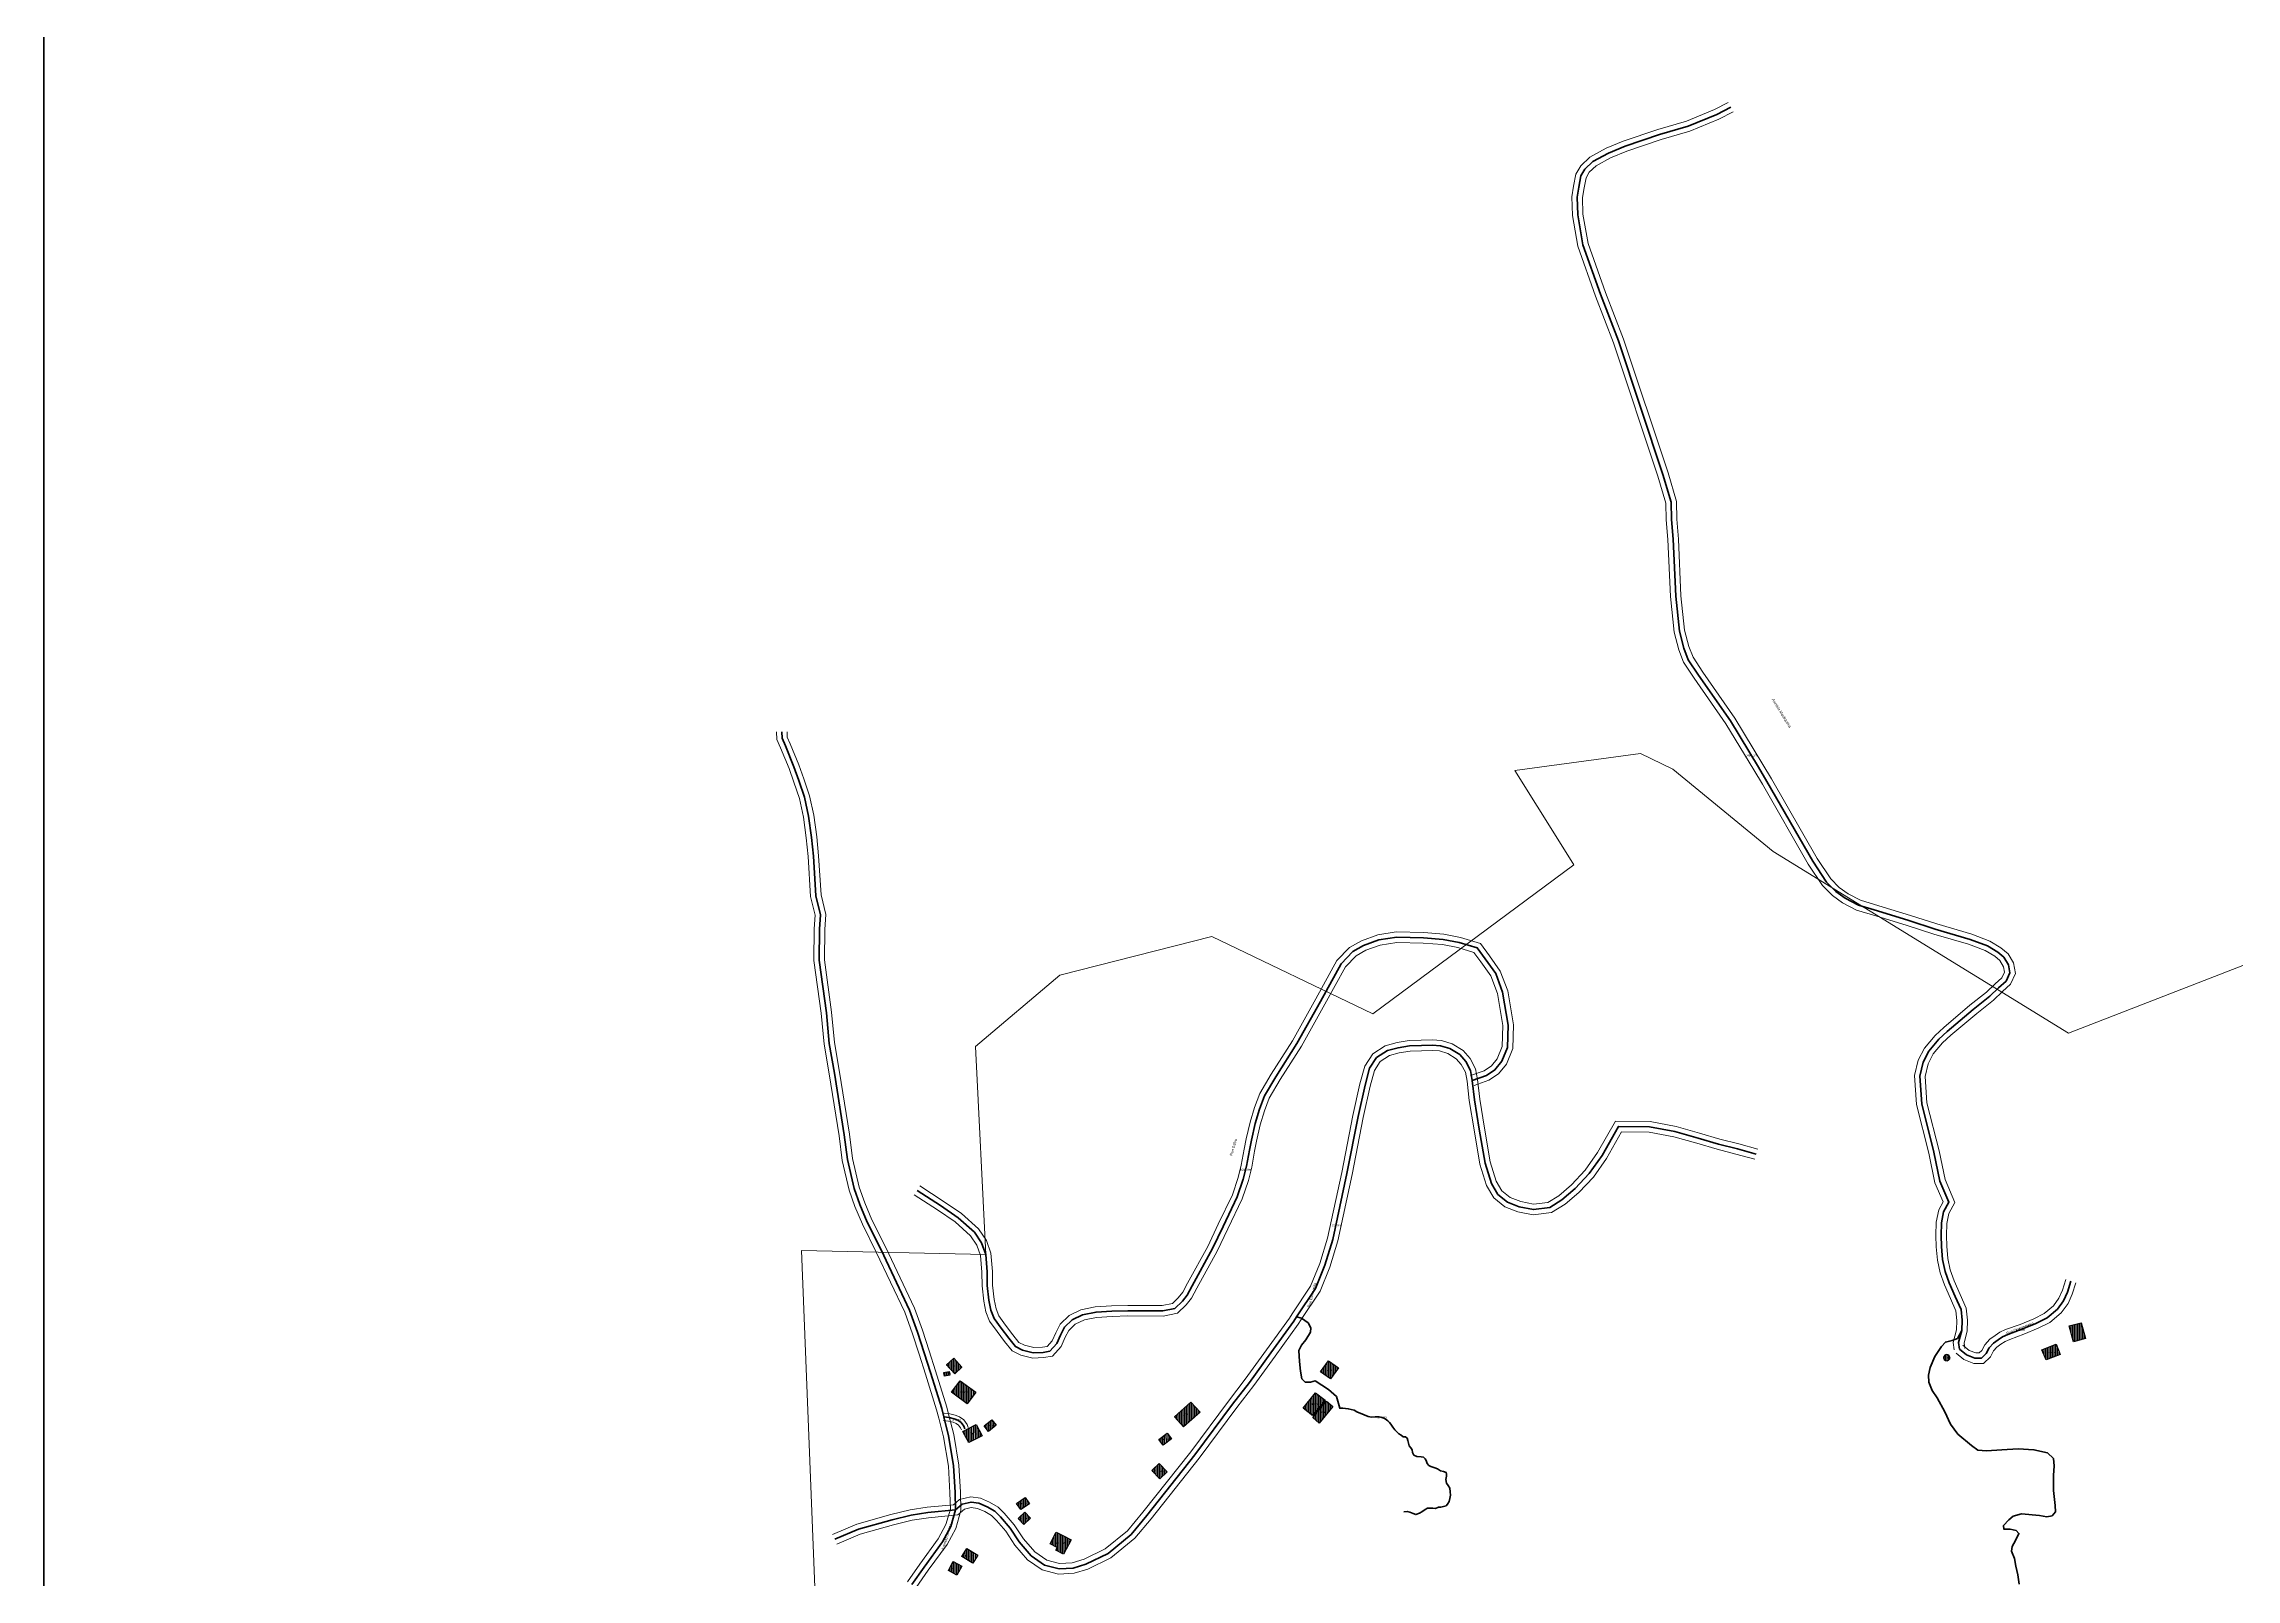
# Model space of a CAD drawing. Header units: metres. Extents: x 392119 to 403510, y 7463281 to 7472978.
# Drawn here: x 392124 to 394201, y 7469287 to 7470742 of the extents above; entities that cross this region are included whole.
import ezdxf
from ezdxf.enums import TextEntityAlignment as Align

# ---------------------------------------------------------------- set-up
doc = ezdxf.new("R2010")
doc.units = ezdxf.units.M
for name, color, linetype, lineweight in [('ANNOT_AREA', 2, 'Continuous', 13), ('ANNOT_LENGTH', 2, 'Continuous', 13), ('EDIFICACAO', 7, 'Continuous', 30), ('QUADRO', 7, 'Continuous', 50), ('TEXTO', 7, 'Continuous', 15), ('VEGETACAO', 3, 'Continuous', 13), ('VIAS', 4, 'Continuous', 35), ('VIAS_MEIO_FIO', 8, 'Continuous', 13)]:
    doc.layers.add(name, color=color, linetype=linetype, lineweight=lineweight)
doc.styles.add('PRO_STYLE', font='arial.ttf')

msp = doc.modelspace()

# ---------------------------------------------------------------- hatches: boundary and pattern name
at = {"layer": 'EDIFICACAO_HATCH'}
h = msp.add_hatch(dxfattribs=at)
h.set_pattern_fill('ANSI31', scale=0.5, angle=45)
h.paths.add_polyline_path([(394042.8, 7469526.7), (394054.2, 7469529.7), (394058.1, 7469514.7), (394046.7, 7469511.8), (394042.8, 7469526.7)])
h = msp.add_hatch(dxfattribs=at)
h.set_pattern_fill('ANSI31', scale=0.5, angle=45)
h.paths.add_polyline_path([(394016.9, 7469504.2), (394030.3, 7469509.5), (394034.2, 7469499.8), (394020.8, 7469494.5), (394016.9, 7469504.2)])
h = msp.add_hatch(dxfattribs=at)
h.set_pattern_fill('ANSI31', scale=0.5, angle=45)
h.paths.add_polyline_path([(392978.9, 7469489.8), (392985.9, 7469496.1), (392993.6, 7469487.8), (392986.7, 7469481.4), (392978.9, 7469489.8)])
h = msp.add_hatch(dxfattribs=at)
h.set_pattern_fill('ANSI31', scale=0.5, angle=45)
h.paths.add_polyline_path([(393333.4, 7469483.1), (393341, 7469493.6), (393350.3, 7469486.9), (393342.7, 7469476.5), (393333.4, 7469483.1)])
h = msp.add_hatch(dxfattribs=at)
h.set_pattern_fill('ANSI31', scale=0.5, angle=45)
h.paths.add_polyline_path([(393927.1, 7469493.7), (393928.5, 7469494.3), (393929.5, 7469495.5), (393929.7, 7469497), (393929.1, 7469498.5), (393927.9, 7469499.5), (393926.3, 7469499.7), (393924.9, 7469499.1), (393923.9, 7469497.9), (393923.7, 7469496.3), (393924.3, 7469494.9), (393925.5, 7469493.9), (393927.1, 7469493.7)])
h = msp.add_hatch(dxfattribs=at)
h.set_pattern_fill('ANSI31', scale=0.5, angle=45)
h.paths.add_polyline_path([(392976.4, 7469482.7), (392981.5, 7469483.7), (392982.2, 7469480), (392977.1, 7469479), (392976.4, 7469482.7)])
h = msp.add_hatch(dxfattribs=at)
h.set_pattern_fill('ANSI31', scale=0.5, angle=45)
h.paths.add_polyline_path([(392991.8, 7469474.8), (393006.8, 7469463.9), (392998.6, 7469452.9), (392983.7, 7469463.9), (392991.8, 7469474.8)])
h = msp.add_hatch(dxfattribs=at)
h.set_pattern_fill('ANSI31', scale=0.5, angle=45)
h.paths.add_polyline_path([(393316.9, 7469448.8), (393328.7, 7469463.4), (393337.6, 7469456.3), (393325.7, 7469441.7), (393316.9, 7469448.8)])
h = msp.add_hatch(dxfattribs=at)
h.set_pattern_fill('ANSI31', scale=0.5, angle=45)
h.paths.add_polyline_path([(393195, 7469440.6), (393210.6, 7469454.5), (393219.2, 7469445), (393203.6, 7469431.1), (393195, 7469440.6)])
h = msp.add_hatch(dxfattribs=at)
h.set_pattern_fill('ANSI31', scale=0.5, angle=45)
h.paths.add_polyline_path([(393326, 7469439.8), (393338.9, 7469455.4), (393345.1, 7469450.3), (393332.2, 7469434.7), (393326, 7469439.8)])
h = msp.add_hatch(dxfattribs=at)
h.set_pattern_fill('ANSI31', scale=0.5, angle=45)
h.paths.add_polyline_path([(393007.1, 7469433.4), (393012.7, 7469422.6), (393000, 7469416.1), (392994.4, 7469426.8), (393007.1, 7469433.4)])
h = msp.add_hatch(dxfattribs=at)
h.set_pattern_fill('ANSI31', scale=0.5, angle=45)
h.paths.add_polyline_path([(393022, 7469437.8), (393026.1, 7469432.8), (393018.8, 7469426.8), (393014.7, 7469431.9), (393022, 7469437.8)])
h = msp.add_hatch(dxfattribs=at)
h.set_pattern_fill('ANSI31', scale=0.5, angle=45)
h.paths.add_polyline_path([(393180.2, 7469419), (393188.1, 7469425.1), (393192.2, 7469419.8), (393184.2, 7469413.8), (393180.2, 7469419)])
h = msp.add_hatch(dxfattribs=at)
h.set_pattern_fill('ANSI31', scale=0.5, angle=45)
h.paths.add_polyline_path([(393173.4, 7469389.7), (393180.5, 7469396.5), (393188.1, 7469388.6), (393181, 7469381.8), (393173.4, 7469389.7)])
h = msp.add_hatch(dxfattribs=at)
h.set_pattern_fill('ANSI31', scale=0.5, angle=45)
h.paths.add_polyline_path([(393045.3, 7469358.4), (393053.5, 7469364), (393057.5, 7469358.2), (393049.3, 7469352.6), (393045.3, 7469358.4)])
h = msp.add_hatch(dxfattribs=at)
h.set_pattern_fill('ANSI31', scale=0.5, angle=45)
h.paths.add_polyline_path([(393046.7, 7469344.2), (393053.1, 7469350.3), (393058.6, 7469344.6), (393052.2, 7469338.5), (393046.7, 7469344.2)])
h = msp.add_hatch(dxfattribs=at)
h.set_pattern_fill('ANSI31', scale=0.5, angle=45)
h.paths.add_polyline_path([(393083.9, 7469316.7), (393077.2, 7469320.1), (393083, 7469331.2), (393089.7, 7469327.8), (393097, 7469324), (393089.9, 7469310.4), (393082.6, 7469314.1), (393083.9, 7469316.7)])
h = msp.add_hatch(dxfattribs=at)
h.set_pattern_fill('ANSI31', scale=0.5, angle=45)
h.paths.add_polyline_path([(392980.7, 7469294.9), (392985.4, 7469303.5), (392993.5, 7469299.1), (392988.7, 7469290.5), (392980.7, 7469294.9)])
h = msp.add_hatch(dxfattribs=at)
h.set_pattern_fill('ANSI31', scale=0.5, angle=45)
h.paths.add_polyline_path([(392998.1, 7469315.7), (393008.5, 7469309.3), (393003.8, 7469301.8), (392993.4, 7469308.2), (392998.1, 7469315.7)])

# ---------------------------------------------------------------- linework, layer by layer
at = {"layer": 'EDIFICACAO'}
for points in [[(394042.8, 7469526.7), (394054.2, 7469529.7), (394058.1, 7469514.7), (394046.7, 7469511.8), (394042.8, 7469526.7)], [(394016.9, 7469504.2), (394030.3, 7469509.5), (394034.2, 7469499.8), (394020.8, 7469494.5), (394016.9, 7469504.2)], [(392978.9, 7469489.8), (392985.9, 7469496.1), (392993.6, 7469487.8), (392986.7, 7469481.4), (392978.9, 7469489.8)], [(393333.4, 7469483.1), (393341, 7469493.6), (393350.3, 7469486.9), (393342.7, 7469476.5), (393333.4, 7469483.1)], [(393927.1, 7469493.7), (393928.5, 7469494.3), (393929.5, 7469495.5), (393929.7, 7469497), (393929.1, 7469498.5), (393927.9, 7469499.5), (393926.3, 7469499.7), (393924.9, 7469499.1), (393923.9, 7469497.9), (393923.7, 7469496.3), (393924.3, 7469494.9), (393925.5, 7469493.9), (393927.1, 7469493.7)], [(392976.4, 7469482.7), (392981.5, 7469483.7), (392982.2, 7469480), (392977.1, 7469479), (392976.4, 7469482.7)], [(392991.8, 7469474.8), (393006.8, 7469463.9), (392998.6, 7469452.9), (392983.7, 7469463.9), (392991.8, 7469474.8)], [(393316.9, 7469448.8), (393328.7, 7469463.4), (393337.6, 7469456.3), (393325.7, 7469441.7), (393316.9, 7469448.8)], [(393195, 7469440.6), (393210.6, 7469454.5), (393219.2, 7469445), (393203.6, 7469431.1), (393195, 7469440.6)], [(393326, 7469439.8), (393338.9, 7469455.4), (393345.1, 7469450.3), (393332.2, 7469434.7), (393326, 7469439.8)], [(393007.1, 7469433.4), (393012.7, 7469422.6), (393000, 7469416.1), (392994.4, 7469426.8), (393007.1, 7469433.4)], [(393022, 7469437.8), (393026.1, 7469432.8), (393018.8, 7469426.8), (393014.7, 7469431.9), (393022, 7469437.8)], [(393180.2, 7469419), (393188.1, 7469425.1), (393192.2, 7469419.8), (393184.2, 7469413.8), (393180.2, 7469419)], [(393173.4, 7469389.7), (393180.5, 7469396.5), (393188.1, 7469388.6), (393181, 7469381.8), (393173.4, 7469389.7)], [(393045.3, 7469358.4), (393053.5, 7469364), (393057.5, 7469358.2), (393049.3, 7469352.6), (393045.3, 7469358.4)], [(393046.7, 7469344.2), (393053.1, 7469350.3), (393058.6, 7469344.6), (393052.2, 7469338.5), (393046.7, 7469344.2)], [(393083.9, 7469316.7), (393077.2, 7469320.1), (393083, 7469331.2), (393089.7, 7469327.8), (393097, 7469324), (393089.9, 7469310.4), (393082.6, 7469314.1), (393083.9, 7469316.7)], [(392980.7, 7469294.9), (392985.4, 7469303.5), (392993.5, 7469299.1), (392988.7, 7469290.5), (392980.7, 7469294.9)], [(392998.1, 7469315.7), (393008.5, 7469309.3), (393003.8, 7469301.8), (392993.4, 7469308.2), (392998.1, 7469315.7)]]:
    msp.add_lwpolyline(points, close=True, dxfattribs=at)
at = {"layer": 'QUADRO', "color": 7}
msp.add_lwpolyline([(392123.6, 7463284.3), (403442.3, 7463284.3), (403442.3, 7472978.4), (392123.6, 7472978.4)], close=True, dxfattribs=at)
at = {"layer": 'VEGETACAO'}
msp.add_lwpolyline([(392818.3, 7468414.3), (392850.3, 7468861.9), (392857.4, 7469199.1), (392841.6, 7469598.4), (393016.2, 7469594.6), (393006.4, 7469791.7), (393086.3, 7469859.2), (393230.4, 7469895.9), (393382.8, 7469822.5), (393573.3, 7469963.9), (393559.7, 7469985.8), (393517.6, 7470053.3), (393636.4, 7470069.5), (393667.3, 7470054.4), (393762.4, 7469976.5), (394042, 7469804.3), (394260.9, 7469889.3)], dxfattribs=at)
at = {"layer": 'VIAS'}
for points in [[(393938.8, 7469504.6), (393938, 7469510.9), (393941, 7469522.4), (393941.3, 7469532.2), (393940.3, 7469542.4), (393934.8, 7469554.7), (393929.1, 7469567.5), (393925.2, 7469578.4), (393922.8, 7469589.8), (393921.7, 7469602.1), (393921.4, 7469612.6), (393921.8, 7469624.5), (393923.8, 7469635), (393928.8, 7469644), (393920.3, 7469664), (393914.6, 7469691.5), (393903, 7469737.4), (393901.2, 7469763.6), (393904.4, 7469776.9), (393909.7, 7469787.3), (393919.2, 7469798.6), (393927.2, 7469806), (393951.9, 7469826.8), (393967.7, 7469839.4), (393975.9, 7469847.3), (393983, 7469853.7), (393986.6, 7469861.5), (393985.2, 7469869), (393980.9, 7469876.2), (393975.2, 7469881.2), (393965.2, 7469887.1), (393949, 7469893.2), (393915.8, 7469903), (393890.8, 7469911), (393861, 7469920.2), (393843.2, 7469925.6), (393830.6, 7469932.1), (393821.6, 7469938.7), (393812.9, 7469947.5), (393799.7, 7469967.2), (393756.4, 7470042.8), (393748.2, 7470056.5), (393721.7, 7470100.3), (393691.4, 7470143.7), (393681.8, 7470158.3), (393677.6, 7470169.3), (393673.4, 7470185.4), (393669.9, 7470218.5), (393667.4, 7470272.4), (393666, 7470291.2), (393665.6, 7470307.6), (393657.8, 7470333.8), (393615.6, 7470460.4), (393598.7, 7470504.7), (393581.9, 7470551.6), (393577, 7470580), (393576.6, 7470596.8), (393578.2, 7470606.3), (393580.1, 7470616.9), (393583.8, 7470623.4), (393591.5, 7470630.6), (393606.1, 7470638.6), (393622, 7470645.1), (393654.5, 7470656.1), (393681.7, 7470664.1), (393708.8, 7470675.1), (393722, 7470682)], [(392946.2, 7469281.5), (392957.7, 7469298.1), (392975.3, 7469322.2), (392983, 7469336.5), (392987.6, 7469352.4), (392987.2, 7469368.9), (392985.7, 7469394.4), (392980.9, 7469422.6), (392976.4, 7469440.5), (392974.4, 7469448.5), (392963.9, 7469482.6), (392957.8, 7469501.4), (392951.5, 7469520.9), (392944, 7469541.7), (392916.9, 7469599), (392903.8, 7469625.2), (392896.7, 7469641.8), (392891.5, 7469656.9), (392885.1, 7469684.6), (392882, 7469707.9), (392872.7, 7469766.5), (392867.8, 7469794.6), (392865.1, 7469823.7), (392858.2, 7469873.6), (392858.6, 7469902.9), (392859.5, 7469916.5), (392855.1, 7469934.6), (392852.8, 7469972.1), (392851, 7469989.9), (392848.3, 7470010), (392844.4, 7470027.9), (392838.9, 7470043.8), (392834.4, 7470056.8), (392826.3, 7470076.6), (392823.1, 7470083.9), (392823, 7470089.9)], [(392951.1, 7469655.2), (392973.1, 7469640.9), (392990.1, 7469629.3), (393005.6, 7469615.6), (393012.2, 7469605.5), (393016.2, 7469594.6), (393017.5, 7469578), (393017.6, 7469565.2), (393019.1, 7469551.1), (393021.1, 7469541.7), (393024.2, 7469533.8), (393030.8, 7469524.5), (393037.9, 7469515.1), (393044.3, 7469507.2), (393051.1, 7469503.7), (393061.1, 7469501.2), (393070.4, 7469501.7), (393076.8, 7469502.8), (393083.4, 7469510), (393086.9, 7469518.1), (393090.7, 7469525.5), (393098.1, 7469532.5), (393107.9, 7469537.2), (393120.6, 7469539.9), (393135.6, 7469540.7), (393150.7, 7469541.2), (393183.8, 7469541), (393195.4, 7469543.3), (393202.4, 7469550.2), (393206.9, 7469555.9), (393211.8, 7469564.8), (393231.1, 7469600), (393241, 7469621), (393254.5, 7469649), (393260.2, 7469665.9), (393263.2, 7469678.3), (393266, 7469693.4), (393267.9, 7469702.9), (393271.5, 7469718.7), (393275.5, 7469732.3), (393280.3, 7469744.9), (393290.9, 7469762.8), (393311, 7469794.6), (393333.2, 7469834.3), (393352.8, 7469870), (393364, 7469881.6), (393374.2, 7469887.4), (393388.7, 7469892.6), (393405.5, 7469895.3), (393430.9, 7469894.7), (393449.5, 7469893.1), (393464.7, 7469890.2), (393481.8, 7469885.1), (393489.4, 7469874.8), (393499.3, 7469860.8), (393505.9, 7469843.1), (393511.1, 7469811.8), (393510.6, 7469790.6), (393505.1, 7469777.6), (393498.6, 7469769.4), (393490.5, 7469764.1), (393477.1, 7469759.5)], [(393746.2, 7469689.5), (393728.3, 7469694.5), (393710.5, 7469699.1), (393691.2, 7469704.7), (393669.2, 7469711), (393645.2, 7469715.4), (393615.6, 7469715.9), (393600.1, 7469688.3), (393588, 7469671.1), (393574.6, 7469656.9), (393562.1, 7469646.2), (393550.5, 7469639), (393535, 7469637.1), (393521.7, 7469639.7), (393510.4, 7469644.2), (393501.4, 7469651.5), (393495.2, 7469661.8), (393489.3, 7469681.2), (393483.7, 7469713.3), (393479.3, 7469741.1), (393477.1, 7469759.5), (393475.4, 7469769), (393470.9, 7469777.4), (393465.3, 7469783.9), (393456, 7469789.6), (393447.1, 7469792.4), (393439.1, 7469792.8), (393428.9, 7469792.5), (393417.8, 7469792.2), (393406.9, 7469790.5), (393396.7, 7469787.8), (393386.4, 7469781.1), (393379.9, 7469771), (393375.5, 7469755.1), (393368.9, 7469725.2), (393358.4, 7469671.3), (393344.9, 7469608.6), (393337.4, 7469584.3), (393328.5, 7469562.2), (393310.7, 7469535.5), (393308, 7469531.4), (393286.2, 7469501.1), (393266, 7469473.2), (393250, 7469452.5), (393214.3, 7469404.5), (393168.9, 7469347.1), (393153.8, 7469329.1), (393132, 7469311.1), (393111.1, 7469301), (393098.9, 7469297.2), (393085.6, 7469296.6), (393071.8, 7469300.1), (393059.1, 7469308.9), (393047.8, 7469322), (393039.2, 7469335.1), (393030, 7469345.8), (393024.8, 7469351.1), (393017.6, 7469355.2), (393009.7, 7469358.7), (393002.2, 7469359.7), (392993.8, 7469357.8), (392987.6, 7469352.4), (392961.3, 7469349.8), (392945.6, 7469347.4), (392927.6, 7469343.1), (392895.6, 7469334.2), (392873, 7469324.5)], [(393938.8, 7469504.6), (393945.4, 7469499.2), (393953.3, 7469496.2), (393959.5, 7469496.2), (393964.1, 7469500.6), (393966.9, 7469506), (393971, 7469510.4), (393975.3, 7469513.5), (393979.6, 7469516.4), (393984.5, 7469518.6), (393998, 7469523.6), (394011.2, 7469529.1), (394021.8, 7469534.4), (394031.6, 7469542.5), (394037.4, 7469550.5), (394041, 7469558.7), (394044.3, 7469569.2)], [(393412.3, 7469350.6), (393415.5, 7469350.9), (393418, 7469350.3), (393421, 7469348.9), (393423.7, 7469348), (393427.2, 7469349.3), (393429.3, 7469350.6), (393432.5, 7469352.9), (393434.7, 7469354), (393437.6, 7469354.1), (393439.8, 7469353.9), (393442.3, 7469353.8), (393445.2, 7469354.8), (393447.3, 7469355.1), (393452.3, 7469356.3), (393453.7, 7469357.9), (393455.2, 7469360.4), (393455.9, 7469363.1), (393456.4, 7469366.2), (393456.3, 7469369.5), (393455.8, 7469373.1), (393454.3, 7469375.4), (393452.6, 7469377.8), (393452.1, 7469381.1), (393452.8, 7469384.2), (393452.7, 7469386.3), (393452.3, 7469387.9), (393449.8, 7469388.8), (393447, 7469389.5), (393444.1, 7469391.2), (393441.6, 7469392.3), (393438, 7469393.5), (393436, 7469394.4), (393434.5, 7469396.2), (393433.3, 7469399.3), (393432.6, 7469400.9), (393431, 7469402.2), (393428.7, 7469402.6), (393424.6, 7469403), (393421.9, 7469404.4), (393420.6, 7469406.9), (393420.1, 7469409.4), (393419, 7469411.2), (393417.4, 7469413.2), (393416.6, 7469415.5), (393416.2, 7469418), (393415.4, 7469420.3), (393413.8, 7469421.7), (393411.8, 7469421.7), (393409.6, 7469423.1), (393407.4, 7469424.6), (393403.8, 7469428.4), (393401.8, 7469430.8), (393400, 7469433.7), (393398.8, 7469435.3), (393397, 7469436.9), (393394.5, 7469438.8), (393391.6, 7469440.1), (393388.7, 7469440.7), (393385.1, 7469440.6), (393381.7, 7469440.2), (393378.5, 7469440.8), (393374.7, 7469442.4), (393367.9, 7469445.2), (393365.3, 7469447), (393359.6, 7469448.2), (393354.4, 7469448.8), (393351.5, 7469448.8), (393348.6, 7469459.8), (393340.9, 7469466.6), (393328.4, 7469474.8), (393323.8, 7469473.6), (393318.9, 7469473.6), (393315.7, 7469476.7), (393314.4, 7469483.8), (393313.4, 7469492.9), (393312.9, 7469503.4), (393315.2, 7469508.6), (393319.3, 7469513.7), (393323.8, 7469520.7), (393324.2, 7469525.1), (393321.7, 7469529.6), (393315.2, 7469534.2), (393310.7, 7469535.5)], [(393941, 7469522.4), (393936.9, 7469514.9), (393931.8, 7469512.9), (393925.5, 7469511.5), (393921.6, 7469507.2), (393915.3, 7469497.8), (393911.1, 7469487.3), (393909.3, 7469480.1), (393909.9, 7469473.4), (393913, 7469465.6), (393917.6, 7469458.6), (393924.8, 7469445.4), (393930.3, 7469433.7), (393937.3, 7469424), (393950.2, 7469413.4), (393956.2, 7469408.9), (393964.5, 7469408.2), (393979, 7469409.3), (393994.5, 7469410.1), (394009.3, 7469409.4), (394022.1, 7469406.6), (394027.8, 7469401.2), (394028.5, 7469394), (394027.9, 7469384.9), (394028, 7469370.9), (394029.6, 7469356.4), (394029.7, 7469350.6), (394026.5, 7469346.6), (394021.6, 7469345.8), (394014.5, 7469347.1), (393997.5, 7469348.7), (393989.6, 7469346.5), (393985.7, 7469343), (393980.5, 7469337.5), (393980.9, 7469334.1), (393986.9, 7469334.1), (393992.5, 7469332.9), (393995.1, 7469330.1), (393991.8, 7469323.4), (393988.7, 7469317.8), (393988.1, 7469313.3), (393990.8, 7469306.4), (393992.1, 7469299), (393994.2, 7469290.9), (393995.2, 7469282)], [(392976.4, 7469440.5), (392981.4, 7469439.9), (392986.2, 7469438.8), (392989.8, 7469437.5), (392992.8, 7469435.3), (392995.5, 7469431.8), (392996.3, 7469429.3)]]:
    msp.add_lwpolyline(points, dxfattribs=at)
at = {"layer": 'VIAS_MEIO_FIO'}
for points in [[(393933.9, 7469504), (393932.9, 7469511.2), (393936, 7469523.2), (393936.3, 7469532), (393935.4, 7469541.1), (393930.3, 7469552.6), (393924.5, 7469565.6), (393920.4, 7469577.1), (393917.9, 7469589.1), (393916.7, 7469601.8), (393916.4, 7469612.6), (393916.8, 7469625.1), (393919.1, 7469636.8), (393923.3, 7469644.3), (393915.5, 7469662.5), (393909.7, 7469690.4), (393898, 7469736.6), (393896.1, 7469764), (393899.6, 7469778.6), (393905.5, 7469790.1), (393915.6, 7469802.1), (393923.9, 7469809.8), (393948.7, 7469830.7), (393964.4, 7469843.2), (393972.5, 7469851), (393978.9, 7469856.7), (393981.4, 7469862.1), (393980.4, 7469867.2), (393977, 7469873), (393972.2, 7469877.2), (393963.1, 7469882.5), (393947.4, 7469888.5), (393914.4, 7469898.2), (393889.3, 7469906.2), (393859.5, 7469915.5), (393841.3, 7469920.9), (393828, 7469927.8), (393818.4, 7469934.9), (393809, 7469944.4), (393795.4, 7469964.5), (393752.1, 7470040.3), (393743.9, 7470054), (393717.5, 7470097.5), (393687.3, 7470140.9), (393677.3, 7470156), (393672.9, 7470167.8), (393668.5, 7470184.5), (393664.9, 7470218.1), (393662.4, 7470272.1), (393661, 7470290.9), (393660.6, 7470306.8), (393653, 7470332.3), (393610.9, 7470458.8), (393594, 7470502.9), (393577.1, 7470550.4), (393572, 7470579.5), (393571.6, 7470597.2), (393573.2, 7470607.2), (393575.3, 7470618.6), (393579.9, 7470626.5), (393588.5, 7470634.7), (393603.9, 7470643.1), (393620.2, 7470649.8), (393653, 7470660.9), (393680.1, 7470668.8), (393706.7, 7470679.7), (393719.6, 7470686.4)], [(393943.8, 7469505.3), (393943.1, 7469510.6), (393946, 7469521.7), (393946.3, 7469532.3), (393945.2, 7469543.7), (393939.4, 7469556.7), (393933.7, 7469569.4), (393930.1, 7469579.8), (393927.8, 7469590.6), (393926.7, 7469602.4), (393926.4, 7469612.6), (393926.8, 7469623.9), (393928.6, 7469633.3), (393934.4, 7469643.7), (393925.1, 7469665.5), (393919.5, 7469692.6), (393908, 7469738.2), (393906.2, 7469763.2), (393909.1, 7469775.2), (393913.9, 7469784.6), (393922.8, 7469795.2), (393930.5, 7469802.3), (393955.1, 7469823), (393971, 7469835.6), (393979.4, 7469843.7), (393987.1, 7469850.7), (393991.8, 7469860.8), (393989.9, 7469870.8), (393984.8, 7469879.5), (393978.1, 7469885.3), (393967.4, 7469891.6), (393950.6, 7469898), (393917.3, 7469907.8), (393892.3, 7469915.7), (393862.5, 7469925), (393845.1, 7469930.2), (393833.3, 7469936.3), (393824.9, 7469942.5), (393816.8, 7469950.7), (393803.9, 7469969.8), (393760.7, 7470045.3), (393752.5, 7470059.1), (393725.9, 7470103), (393695.6, 7470146.5), (393686.3, 7470160.6), (393682.4, 7470170.8), (393678.3, 7470186.3), (393674.9, 7470218.9), (393672.4, 7470272.7), (393670.9, 7470291.4), (393670.6, 7470308.4), (393662.6, 7470335.3), (393620.3, 7470462.1), (393603.3, 7470506.4), (393586.8, 7470552.9), (393582, 7470580.5), (393581.6, 7470596.5), (393583.1, 7470605.5), (393584.9, 7470615.1), (393587.8, 7470620.3), (393594.4, 7470626.6), (393608.2, 7470634.1), (393623.7, 7470640.4), (393656, 7470651.3), (393683.4, 7470659.4), (393710.9, 7470670.6), (393724.3, 7470677.6)], [(392942, 7469284.2), (392953.6, 7469301), (392971.1, 7469324.8), (392978.4, 7469338.4), (392982.6, 7469353), (392982.2, 7469368.7), (392980.7, 7469393.8), (392976, 7469421.6), (392971.6, 7469439.3), (392969.6, 7469447.1), (392959.1, 7469481.1), (392953.1, 7469499.9), (392946.7, 7469519.3), (392939.4, 7469539.8), (392912.4, 7469596.8), (392899.3, 7469623.1), (392892, 7469640), (392886.7, 7469655.5), (392880.1, 7469683.7), (392877.1, 7469707.1), (392867.8, 7469765.7), (392862.9, 7469794), (392860.2, 7469823.2), (392853.2, 7469873.3), (392853.6, 7469903.2), (392854.5, 7469916.1), (392850.2, 7469933.9), (392847.8, 7469971.7), (392846, 7469989.3), (392843.3, 7470009.1), (392839.6, 7470026.6), (392834.2, 7470042.1), (392829.7, 7470055.1), (392821.6, 7470074.6), (392818.1, 7470082.8), (392818, 7470089.9)], [(392950.3, 7469278.8), (392961.7, 7469295.2), (392979.6, 7469319.5), (392987.7, 7469334.6), (392992.6, 7469351.7), (392992.2, 7469369.1), (392990.6, 7469394.9), (392985.8, 7469423.7), (392981.2, 7469441.7), (392979.2, 7469449.8), (392968.6, 7469484.1), (392962.6, 7469503), (392956.2, 7469522.6), (392948.7, 7469543.6), (392921.4, 7469601.1), (392908.3, 7469627.3), (392901.4, 7469643.6), (392896.3, 7469658.3), (392890, 7469685.5), (392887, 7469708.6), (392877.6, 7469767.3), (392872.8, 7469795.3), (392870.1, 7469824.3), (392863.2, 7469873.9), (392863.5, 7469902.7), (392864.6, 7469916.9), (392860.1, 7469935.4), (392857.8, 7469972.5), (392856, 7469990.5), (392853.2, 7470010.8), (392849.2, 7470029.3), (392843.6, 7470045.4), (392839, 7470058.6), (392830.9, 7470078.5), (392828.1, 7470084.9), (392828, 7470090)], [(392953.8, 7469659.4), (392975.8, 7469645.1), (392993.1, 7469633.2), (393009.4, 7469618.9), (393016.7, 7469607.8), (393021.1, 7469595.7), (393022.5, 7469578.3), (393022.6, 7469565.5), (393024, 7469551.9), (393025.9, 7469543.1), (393028.6, 7469536.2), (393034.9, 7469527.5), (393041.9, 7469518.2), (393047.5, 7469511.2), (393052.9, 7469508.4), (393061.6, 7469506.2), (393069.8, 7469506.6), (393074.3, 7469507.4), (393079.1, 7469512.7), (393082.4, 7469520.2), (393086.6, 7469528.5), (393095.2, 7469536.7), (393106.3, 7469542), (393119.9, 7469544.9), (393135.4, 7469545.7), (393150.6, 7469546.2), (393183.3, 7469546), (393193, 7469547.9), (393198.6, 7469553.5), (393202.8, 7469558.7), (393207.4, 7469567.2), (393226.6, 7469602.2), (393236.5, 7469623.2), (393249.8, 7469650.9), (393255.4, 7469667.3), (393258.3, 7469679.3), (393261.1, 7469694.3), (393263, 7469704), (393266.6, 7469720), (393270.7, 7469733.9), (393275.7, 7469747.1), (393286.7, 7469765.4), (393306.7, 7469797.1), (393328.8, 7469836.7), (393348.8, 7469873), (393360.9, 7469885.6), (393372.1, 7469891.9), (393387.5, 7469897.5), (393405.1, 7469900.3), (393431.1, 7469899.7), (393450.2, 7469898.1), (393465.9, 7469895.1), (393484.8, 7469889.4), (393493.4, 7469877.7), (393503.7, 7469863.2), (393510.8, 7469844.4), (393516.1, 7469812.1), (393515.6, 7469789.6), (393509.5, 7469775), (393502, 7469765.6), (393492.7, 7469759.6), (393478.8, 7469754.7)], [(392948.4, 7469651), (392970.3, 7469636.8), (392987, 7469625.3), (393001.8, 7469612.3), (393007.7, 7469603.2), (393011.2, 7469593.5), (393012.5, 7469577.8), (393012.6, 7469564.9), (393014.2, 7469550.3), (393016.3, 7469540.2), (393019.7, 7469531.4), (393026.8, 7469521.5), (393034, 7469512), (393041.1, 7469503.3), (393049.3, 7469499), (393060.6, 7469496.2), (393070.9, 7469496.7), (393079.3, 7469498.1), (393087.6, 7469507.2), (393091.4, 7469516), (393094.8, 7469522.4), (393100.9, 7469528.3), (393109.6, 7469532.5), (393121.2, 7469534.9), (393135.8, 7469535.7), (393150.8, 7469536.2), (393184.3, 7469535.9), (393197.9, 7469538.7), (393206.1, 7469546.9), (393211.1, 7469553.1), (393216.2, 7469562.4), (393235.5, 7469597.7), (393245.5, 7469618.9), (393259.1, 7469647.1), (393265, 7469664.5), (393268.1, 7469677.2), (393270.9, 7469692.4), (393272.8, 7469701.9), (393276.3, 7469717.4), (393280.2, 7469730.7), (393284.8, 7469742.7), (393295.2, 7469760.2), (393315.3, 7469792), (393337.5, 7469831.9), (393356.9, 7469867), (393367.1, 7469877.6), (393376.3, 7469882.8), (393390, 7469887.8), (393405.8, 7469890.3), (393430.6, 7469889.7), (393448.8, 7469888.2), (393463.6, 7469885.4), (393478.7, 7469880.8), (393485.3, 7469871.8), (393494.8, 7469858.5), (393501.1, 7469841.8), (393506.1, 7469811.4), (393505.6, 7469791.7), (393500.8, 7469780.1), (393495.2, 7469773.2), (393488.3, 7469768.7), (393475.5, 7469764.2)], [(393747.6, 7469694.3), (393729.6, 7469699.4), (393711.8, 7469703.9), (393692.6, 7469709.5), (393670.3, 7469715.8), (393645.7, 7469720.4), (393612.7, 7469721), (393595.9, 7469691), (393584.1, 7469674.3), (393571.1, 7469660.5), (393559.1, 7469650.2), (393548.8, 7469643.8), (393535.2, 7469642.2), (393523.2, 7469644.6), (393513, 7469648.5), (393505.3, 7469654.8), (393499.8, 7469663.9), (393494.1, 7469682.4), (393488.6, 7469714.1), (393484.2, 7469741.8), (393482.1, 7469760.2), (393480.2, 7469770.6), (393475, 7469780.3), (393468.6, 7469787.8), (393458, 7469794.2), (393447.9, 7469797.3), (393439.1, 7469797.8), (393428.8, 7469797.5), (393417.3, 7469797.2), (393405.9, 7469795.4), (393394.7, 7469792.4), (393382.8, 7469784.7), (393375.3, 7469773.1), (393370.6, 7469756.4), (393364, 7469726.2), (393353.5, 7469672.3), (393340, 7469609.8), (393332.7, 7469585.9), (393324, 7469564.5), (393306.6, 7469538.2), (393303.9, 7469534.2), (393282.2, 7469504.1), (393262, 7469476.2), (393246, 7469455.5), (393210.3, 7469407.5), (393165, 7469350.2), (393150.3, 7469332.6), (393129.2, 7469315.4), (393109.3, 7469305.7), (393098, 7469302.2), (393086.1, 7469301.6), (393073.9, 7469304.7), (393062.5, 7469312.6), (393051.8, 7469325), (393043.2, 7469338.1), (393033.7, 7469349.2), (393027.8, 7469355.1), (393019.8, 7469359.7), (393011.1, 7469363.5), (393001.9, 7469364.8), (392991.4, 7469362.3), (392985.5, 7469357.2), (392960.7, 7469354.8), (392944.6, 7469352.3), (392926.3, 7469347.9), (392893.9, 7469338.9), (392871, 7469329.1)], [(393744.9, 7469684.7), (393727, 7469689.7), (393709.2, 7469694.3), (393689.8, 7469699.9), (393668, 7469706.1), (393644.7, 7469710.4), (393618.5, 7469710.9), (393604.3, 7469685.6), (393591.9, 7469667.9), (393578.1, 7469653.2), (393565, 7469642.1), (393552.2, 7469634.2), (393534.8, 7469632), (393520.3, 7469634.9), (393507.9, 7469639.8), (393497.6, 7469648.2), (393490.6, 7469659.8), (393484.4, 7469680.1), (393478.8, 7469712.5), (393474.3, 7469740.4), (393472.2, 7469758.7), (393470.7, 7469767.3), (393466.7, 7469774.6), (393462, 7469780.1), (393453.9, 7469785.1), (393446.2, 7469787.4), (393439, 7469787.8), (393429.1, 7469787.5), (393418.2, 7469787.2), (393407.9, 7469785.6), (393398.8, 7469783.2), (393390, 7469777.5), (393384.5, 7469768.9), (393380.4, 7469753.9), (393373.8, 7469724.2), (393363.3, 7469670.3), (393349.7, 7469607.3), (393342.1, 7469582.6), (393332.9, 7469559.8), (393314.9, 7469532.7), (393312.1, 7469528.5), (393290.3, 7469498.2), (393270.1, 7469470.2), (393253.9, 7469449.4), (393218.2, 7469401.4), (393172.8, 7469343.9), (393157.4, 7469325.5), (393134.7, 7469306.9), (393113, 7469296.3), (393099.8, 7469292.3), (393085.1, 7469291.6), (393069.7, 7469295.4), (393055.7, 7469305.1), (393043.8, 7469319), (393035.2, 7469332.1), (393026.4, 7469342.4), (393021.7, 7469347.1), (393015.3, 7469350.7), (393008.3, 7469353.8), (393002.4, 7469354.7), (392996.1, 7469353.2), (392989.7, 7469347.6), (392961.9, 7469344.9), (392946.5, 7469342.5), (392928.8, 7469338.2), (392897.2, 7469329.5), (392874.9, 7469319.9)], [(393935.6, 7469500.8), (393942.8, 7469494.8), (393952.4, 7469491.2), (393961.5, 7469491.3), (393968.2, 7469497.5), (393971, 7469503.1), (393974.3, 7469506.6), (393978.1, 7469509.4), (393982.1, 7469512), (393986.4, 7469514), (393999.9, 7469518.9), (394013.3, 7469524.5), (394024.5, 7469530.1), (394035.3, 7469539.1), (394041.7, 7469548), (394045.7, 7469556.9), (394049.1, 7469567.7)], [(393942, 7469508.5), (393947.9, 7469503.6), (393954.2, 7469501.2), (393957.5, 7469501.2), (393960, 7469503.6), (393962.7, 7469508.9), (393967.7, 7469514.2), (393972.5, 7469517.6), (393977.1, 7469520.7), (393982.5, 7469523.3), (393996.2, 7469528.2), (394009.1, 7469533.6), (394019, 7469538.6), (394028, 7469545.9), (394033, 7469553), (394036.3, 7469560.5), (394039.5, 7469570.7)], [(392976.8, 7469444), (392982, 7469443.3), (392987.2, 7469442.2), (392991.4, 7469440.6), (392995.3, 7469437.8), (392998.6, 7469433.4), (392999.6, 7469430.4)], [(392976, 7469437), (392980.8, 7469436.4), (392985.2, 7469435.5), (392988.1, 7469434.4), (392990.3, 7469432.8), (392992.3, 7469430.1), (392993, 7469428.2)]]:
    msp.add_lwpolyline(points, dxfattribs=at)

# ---------------------------------------------------------------- texts
at = {"layer": 'ANNOT_AREA', "color": 7}
for s, p in [('181.9 m2', (394050.4, 7469520.7)), ('107.3 m2', (392986.3, 7469488.8)), ('147.7 m2', (393341.8, 7469485)), ('27.7 m2', (393926.7, 7469496.7)), ('151.2 m2', (394025.6, 7469502)), ('19.3 m2', (392979.3, 7469481.3)), ('252.6 m2', (392995.2, 7469463.9)), ('267.5 m2', (393207.1, 7469442.8)), ('214.0 m2', (393327.2, 7469452.6)), ('162.0 m2', (393335.5, 7469445)), ('173.6 m2', (393003.6, 7469424.7)), ('61.6 m2', (393020.4, 7469432.3)), ('66.3 m2', (393186.2, 7469419.4)), ('108.5 m2', (393180.7, 7469389.2)), ('69.7 m2', (393051.4, 7469358.3)), ('69.7 m2', (393052.7, 7469344.4)), ('220.1 m2', (393087.1, 7469321.2)), ('90.5 m2', (392987.1, 7469297)), ('107.4 m2', (393000.9, 7469308.8))]:
    msp.add_text(s, height=1.5, dxfattribs=at).set_placement(p, align=Align.MIDDLE_CENTER)
at = {"layer": 'ANNOT_LENGTH', "color": 7}
for s, p in [('1484.1m', (393741.4, 7470067.7)), ('1009.8m', (393262.4, 7469674.9)), ('1352.6m', (393347.8, 7469622.1)), ('140.6m', (393996.5, 7469523)), ('24.5m', (392988.4, 7469438)), ('324.3m', (393391.6, 7469440.1))]:
    msp.add_text(s, height=2, dxfattribs=at).set_placement(p, align=Align.MIDDLE_CENTER)
at = {"layer": 'TEXTO', "style": 'PRO_STYLE'}
for s, rotation, p in [('Avenida Mantiqueira', 301.6193, (393770.2, 7470107.7)), ('Rua Safira', 73.3514, (393250.8, 7469696.1)), ('Rua Esmeralda', 74.6348, (393325.2, 7469555.9)), ('Rua Quaresmeira', 21.02, (393996.1, 7469524.6)), ('Avenida Serrana', 72.993, (392979, 7469326.7))]:
    msp.add_text(s, height=2.5, rotation=rotation, dxfattribs=at).set_placement(p, align=Align.MIDDLE_CENTER)

doc.saveas('drawing.dxf')
